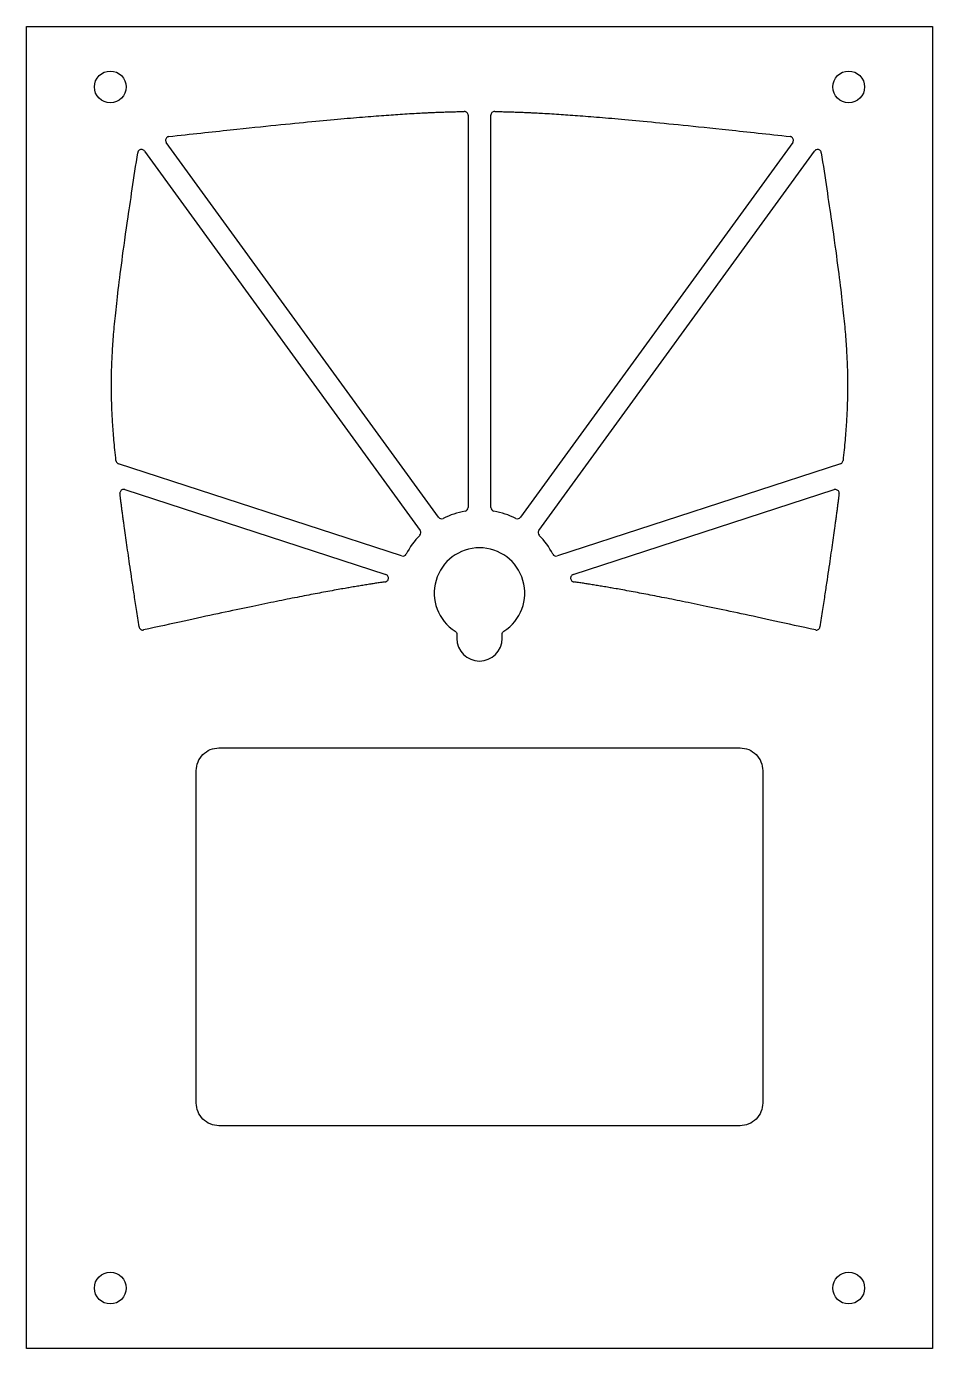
# Model space of a CAD drawing. Header units: millimetres. Extents: x 0 to 120, y -114 to 61.
import ezdxf

# ---------------------------------------------------------------- set-up
doc = ezdxf.new("R2010")
doc.units = ezdxf.units.MM
doc.layers.get('0').update_dxf_attribs({"linetype": 'CONTINUOUS'})

msp = doc.modelspace()

# ---------------------------------------------------------------- linework, layer by layer
for p, q in [((58.5, 48.89), (58.5, -3.03)), ((61.5, -3.03), (61.5, 48.89)), ((15.64, 44.16), (52.13, -6.07)), ((54.56, -4.31), (18.52, 45.29)), ((101.48, 45.29), (65.44, -4.31)), ((67.87, -6.07), (104.36, 44.16)), ((49.69, -9.42), (12.2, 2.76)), ((107.8, 2.76), (70.31, -9.42)), ((13.03, -0.66), (47.6, -11.9)), ((72.4, -11.9), (106.97, -0.66))]:
    msp.add_line(p, q)
msp.add_lwpolyline([(120, 60.65), (120, -114.35), (0, -114.35), (0, 60.65)], close=True)
for points in [[(63, -19.83, -0.255924), (63.23, -19.41, 3.422064), (56.77, -19.41, -0.255924), (57, -19.83), (57, -20.35, 1), (63, -20.35)], [(94.5, -34.85, -0.414214), (97.5, -37.85), (97.5, -81.85, -0.414214), (94.5, -84.85), (25.5, -84.85, -0.414214), (22.5, -81.85), (22.5, -37.85, -0.414214), (25.5, -34.85)]]:
    msp.add_lwpolyline(points, format="xyb", close=True)
for centre in [(11.1, 52.65), (108.9, 52.65), (11.1, -106.35), (108.9, -106.35)]:
    msp.add_circle(centre, 2.1)
for centre, radius, start, end in [((58, -3.03), 0.5, -79.9846, 0), ((62, -3.03), 0.5, 180, 259.9846), ((54.96, -4.01), 0.5, 216, 295.9846), ((60, -14.35), 11, 100.0154, 115.9846), ((60, -14.35), 11, 64.0154, 79.9846), ((65.04, -4.01), 0.5, 244.0154, 324), ((60, -14.35), 11, 136.0154, 151.9846), ((51.73, -6.36), 0.5, -43.9846, 36), ((68.27, -6.36), 0.5, 144, 223.9846), ((60, -14.35), 11, 28.0154, 43.9846), ((49.85, -8.95), 0.5, 252, 331.9846), ((70.15, -8.95), 0.5, 208.0154, 288)]:
    msp.add_arc(centre, radius, start, end)
for points, weights in [([(18.87, 46.08), (47.56, 49.23), (57.99, 49.39)], [1.0605669977, 1.91386873737, 1.99210311498]), ([(62.01, 49.39), (72.44, 49.23), (101.13, 46.08)], [1.99210311498, 1.91386873737, 1.0605669977]), ([(11.86, 3.18), (10.48, 16.08), (14.74, 43.94)], [1.72123350636, 2.51833310494, 1.03622130421]), ([(105.26, 43.94), (109.52, 16.08), (108.14, 3.18)], [1.03622130421, 2.51833310494, 1.72123350636]), ([(14.92, -18.82), (13.16, -7.39), (12.38, -1.2)], [1.0109396067, 1.32431848637, 1.53840482244]), ([(107.62, -1.2), (106.84, -7.39), (105.08, -18.82)], [1.53840482244, 1.32431848637, 1.0109396067]), ([(47.51, -12.87), (37.92, -14.26), (15.52, -19.23)], [1.76116982448, 1.51320201086, 1.00777913965]), ([(104.48, -19.23), (82.08, -14.26), (72.49, -12.87)], [1.00777913965, 1.51320201086, 1.76116982448])]:
    msp.add_rational_spline(points, weights, degree=2)
for points, knots in [([(58.5, 48.89), (58.5, 48.95), (58.49, 49.01), (58.44, 49.14), (58.4, 49.19), (58.31, 49.28), (58.26, 49.32), (58.16, 49.36), (58.13, 49.37), (58.06, 49.38), (58.03, 49.39), (57.99, 49.39)], [0, 0, 0, 0, 0.01953222, 0.01953222, 0.03906445, 0.03906445, 0.05859667, 0.05859667, 0.06903844, 0.06903844, 0.07948021, 0.07948021, 0.07948021, 0.07948021]), ([(62.01, 49.39), (61.94, 49.39), (61.88, 49.37), (61.76, 49.33), (61.7, 49.29), (61.61, 49.2), (61.57, 49.15), (61.53, 49.06), (61.52, 49.02), (61.5, 48.95), (61.5, 48.92), (61.5, 48.89)], [0, 0, 0, 0, 0.01953222, 0.01953222, 0.03906445, 0.03906445, 0.05859667, 0.05859667, 0.06903844, 0.06903844, 0.07948021, 0.07948021, 0.07948021, 0.07948021]), ([(18.87, 46.08), (18.81, 46.07), (18.75, 46.05), (18.63, 45.99), (18.58, 45.95), (18.5, 45.85), (18.47, 45.79), (18.43, 45.66), (18.43, 45.6), (18.44, 45.49), (18.45, 45.45), (18.48, 45.36), (18.5, 45.32), (18.52, 45.29)], [0, 0, 0, 0, 0.0195322, 0.0195322, 0.0390644, 0.0390644, 0.0585967, 0.0585967, 0.0781289, 0.0781289, 0.0914477, 0.0914477, 0.1047664, 0.1047664, 0.1047664, 0.1047664]), ([(101.48, 45.29), (101.51, 45.34), (101.54, 45.4), (101.57, 45.53), (101.57, 45.59), (101.56, 45.72), (101.53, 45.78), (101.47, 45.89), (101.42, 45.94), (101.33, 46.01), (101.3, 46.03), (101.21, 46.06), (101.17, 46.07), (101.13, 46.08)], [0, 0, 0, 0, 0.0195322, 0.0195322, 0.0390644, 0.0390644, 0.0585967, 0.0585967, 0.0781289, 0.0781289, 0.0914477, 0.0914477, 0.1047664, 0.1047664, 0.1047664, 0.1047664]), ([(15.64, 44.16), (15.6, 44.21), (15.55, 44.26), (15.44, 44.32), (15.38, 44.35), (15.25, 44.37), (15.18, 44.37), (15.06, 44.34), (15, 44.31), (14.89, 44.24), (14.85, 44.19), (14.79, 44.1), (14.78, 44.07), (14.75, 44.01), (14.74, 43.97), (14.74, 43.94)], [0, 0, 0, 0, 0.0195322, 0.0195322, 0.0390644, 0.0390644, 0.0585967, 0.0585967, 0.0781289, 0.0781289, 0.0976611, 0.0976611, 0.1080323, 0.1080323, 0.1184035, 0.1184035, 0.1184035, 0.1184035]), ([(105.26, 43.94), (105.25, 44.01), (105.23, 44.07), (105.16, 44.18), (105.12, 44.23), (105.01, 44.31), (104.96, 44.33), (104.83, 44.37), (104.76, 44.37), (104.63, 44.35), (104.57, 44.33), (104.49, 44.28), (104.46, 44.26), (104.41, 44.21), (104.38, 44.19), (104.36, 44.16)], [0, 0, 0, 0, 0.0195322, 0.0195322, 0.0390644, 0.0390644, 0.0585967, 0.0585967, 0.0781289, 0.0781289, 0.0976611, 0.0976611, 0.1080323, 0.1080323, 0.1184035, 0.1184035, 0.1184035, 0.1184035]), ([(11.86, 3.18), (11.86, 3.12), (11.88, 3.05), (11.95, 2.94), (11.99, 2.89), (12.09, 2.81), (12.14, 2.78), (12.2, 2.76)], [0, 0, 0, 0, 0.01953222, 0.01953222, 0.03906445, 0.03906445, 0.057681, 0.057681, 0.057681, 0.057681]), ([(107.8, 2.76), (107.86, 2.78), (107.92, 2.81), (108.02, 2.89), (108.06, 2.95), (108.12, 3.06), (108.14, 3.12), (108.14, 3.18)], [0, 0, 0, 0, 0.01953222, 0.01953222, 0.03906445, 0.03906445, 0.057681, 0.057681, 0.057681, 0.057681]), ([(13.03, -0.66), (12.96, -0.64), (12.9, -0.64), (12.77, -0.65), (12.71, -0.66), (12.59, -0.72), (12.54, -0.76), (12.45, -0.86), (12.42, -0.92), (12.39, -1.01), (12.38, -1.05), (12.37, -1.13), (12.37, -1.17), (12.38, -1.2)], [0, 0, 0, 0, 0.0195322, 0.0195322, 0.0390644, 0.0390644, 0.0585967, 0.0585967, 0.0781289, 0.0781289, 0.0894907, 0.0894907, 0.1008525, 0.1008525, 0.1008525, 0.1008525]), ([(107.62, -1.2), (107.63, -1.14), (107.63, -1.07), (107.59, -0.95), (107.57, -0.89), (107.49, -0.78), (107.44, -0.74), (107.33, -0.68), (107.26, -0.65), (107.16, -0.64), (107.12, -0.64), (107.05, -0.65), (107.01, -0.65), (106.97, -0.66)], [0, 0, 0, 0, 0.0195322, 0.0195322, 0.0390644, 0.0390644, 0.0585967, 0.0585967, 0.0781289, 0.0781289, 0.0894907, 0.0894907, 0.1008525, 0.1008525, 0.1008525, 0.1008525]), ([(47.51, -12.87), (47.58, -12.86), (47.64, -12.84), (47.75, -12.77), (47.8, -12.73), (47.88, -12.62), (47.91, -12.56), (47.94, -12.44), (47.95, -12.37), (47.93, -12.24), (47.91, -12.18), (47.84, -12.07), (47.8, -12.02), (47.71, -11.95), (47.65, -11.92), (47.6, -11.9)], [0, 0, 0, 0, 0.0195322, 0.0195322, 0.0390644, 0.0390644, 0.0585967, 0.0585967, 0.0781289, 0.0781289, 0.0976611, 0.0976611, 0.1161087, 0.1161087, 0.1345562, 0.1345562, 0.1345562, 0.1345562]), ([(72.4, -11.9), (72.34, -11.92), (72.29, -11.95), (72.19, -12.03), (72.14, -12.08), (72.08, -12.2), (72.07, -12.26), (72.06, -12.39), (72.06, -12.46), (72.1, -12.58), (72.13, -12.64), (72.21, -12.74), (72.26, -12.78), (72.37, -12.84), (72.43, -12.86), (72.49, -12.87)], [0, 0, 0, 0, 0.0195322, 0.0195322, 0.0390644, 0.0390644, 0.0585967, 0.0585967, 0.0781289, 0.0781289, 0.0976611, 0.0976611, 0.1161087, 0.1161087, 0.1345562, 0.1345562, 0.1345562, 0.1345562]), ([(14.92, -18.82), (14.93, -18.89), (14.95, -18.95), (15.02, -19.06), (15.06, -19.11), (15.17, -19.19), (15.23, -19.21), (15.33, -19.24), (15.37, -19.25), (15.44, -19.25), (15.48, -19.24), (15.52, -19.23)], [0, 0, 0, 0, 0.01953222, 0.01953222, 0.03906445, 0.03906445, 0.05859667, 0.05859667, 0.07032408, 0.07032408, 0.08205149, 0.08205149, 0.08205149, 0.08205149]), ([(104.48, -19.23), (104.54, -19.25), (104.61, -19.25), (104.74, -19.23), (104.8, -19.2), (104.91, -19.13), (104.96, -19.09), (105.02, -19.01), (105.04, -18.97), (105.06, -18.9), (105.08, -18.86), (105.08, -18.82)], [0, 0, 0, 0, 0.01953222, 0.01953222, 0.03906445, 0.03906445, 0.05859667, 0.05859667, 0.07032408, 0.07032408, 0.08205149, 0.08205149, 0.08205149, 0.08205149])]:
    msp.add_open_spline(points, degree=3, knots=knots)

doc.saveas('drawing.dxf')
